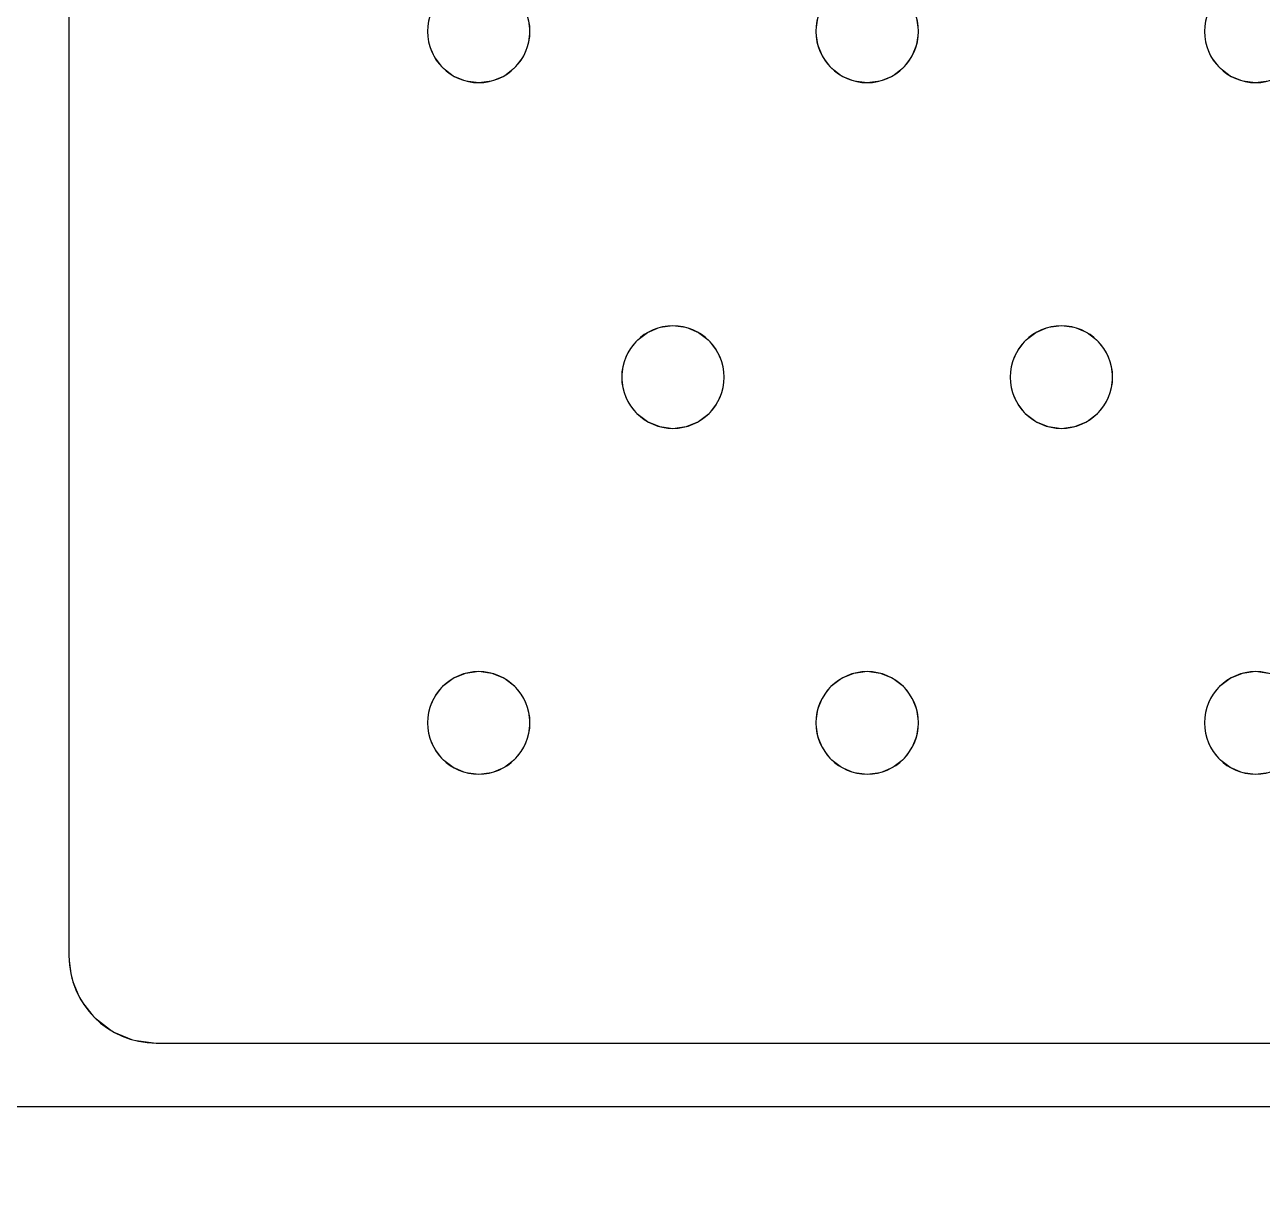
# Model space of a CAD drawing. Header units: millimetres. Extents: x -1 to 1601, y -701 to 1.
# Drawn here: x 800 to 896.6, y -405 to -313.5 of the extents above; entities that cross this region are included whole.
import ezdxf

# ---------------------------------------------------------------- set-up
doc = ezdxf.new("R2010")
doc.units = ezdxf.units.MM
doc.layers.add('IQ_200_3D', color=1, linetype='Continuous')
doc.layers.add('IQ_204_2D', color=7, linetype='Continuous')

msp = doc.modelspace()

# ---------------------------------------------------------------- linework, layer by layer
at = {"layer": 'IQ_200_3D', "lineweight": 18}
for points, invisible_edges in [([(122.762, -68.034, 850), (1477.238, -68.034, 850), (1477.238, -397.966, 850), (122.762, -397.966, 850)], 10), ([(122.762, -68.034, 860), (122.762, -397.966, 860), (1477.238, -397.966, 860), (1477.238, -68.034, 860)], 5), ([(803.451, -386.2, 888), (803.451, -145, 888), (831.451, -260, 888), (831.587, -261.035, 888)], 10), ([(831.451, -260, 890), (831.587, -258.965, 890), (803.451, -145, 890), (803.451, -386.2, 890)], 10), ([(803.451, -386.2, 890), (831.587, -312.965, 890), (831.587, -261.035, 890), (831.451, -260, 890)], 11), ([(803.451, -386.2, 888), (831.587, -261.035, 888), (831.587, -312.965, 888), (831.451, -314, 888)], 11), ([(869.648, -312.965, 890), (869.784, -314, 890), (892.254, -312.965, 890), (892.654, -312, 890)], 10), ([(831.451, -314, 890), (831.587, -312.965, 890), (803.451, -386.2, 890)], 14), ([(831.587, -312.965, 890), (831.451, -314, 890), (831.451, -314, 888), (831.587, -312.965, 888)], 8), ([(839.451, -314, 890), (839.315, -312.965, 890), (839.315, -312.965, 888), (839.451, -314, 888)], 2), ([(839.451, -314, 888), (839.315, -312.965, 888), (861.921, -312.965, 888), (861.784, -314, 888)], 10), ([(861.921, -312.965, 890), (839.315, -312.965, 890), (839.451, -314, 890), (861.784, -314, 890)], 5), ([(861.921, -312.965, 890), (861.784, -314, 890), (861.784, -314, 888), (861.921, -312.965, 888)], 8), ([(869.784, -314, 890), (869.648, -312.965, 890), (869.648, -312.965, 888), (869.784, -314, 888)], 2), ([(892.118, -314, 888), (869.648, -315.035, 888), (869.784, -314, 888), (892.254, -312.965, 888)], 5), ([(869.784, -314, 888), (869.648, -312.965, 888), (892.254, -312.965, 888)], 14), ([(892.118, -314, 890), (892.254, -312.965, 890), (869.784, -314, 890), (869.648, -315.035, 890)], 10), ([(892.254, -312.965, 890), (892.118, -314, 890), (892.118, -314, 888), (892.254, -312.965, 888)], 8), ([(831.451, -314, 888), (831.587, -315.035, 888), (803.451, -386.2, 888)], 14), ([(831.587, -315.035, 890), (831.451, -314, 890), (803.451, -386.2, 890)], 14), ([(831.451, -314, 890), (831.587, -315.035, 890), (831.587, -315.035, 888), (831.451, -314, 888)], 2), ([(861.921, -315.035, 888), (838.915, -316, 888), (839.315, -315.035, 888), (861.784, -314, 888)], 5), ([(861.921, -315.035, 890), (861.784, -314, 890), (839.315, -315.035, 890), (838.915, -316, 890)], 10), ([(839.315, -315.035, 890), (839.451, -314, 890), (839.451, -314, 888), (839.315, -315.035, 888)], 8), ([(839.315, -315.035, 888), (839.451, -314, 888), (861.784, -314, 888)], 14), ([(839.451, -314, 890), (839.315, -315.035, 890), (861.784, -314, 890)], 14), ([(861.784, -314, 890), (861.921, -315.035, 890), (861.921, -315.035, 888), (861.784, -314, 888)], 2), ([(869.648, -315.035, 888), (892.118, -314, 888), (892.254, -315.035, 888), (869.248, -316, 888)], 5), ([(892.254, -315.035, 890), (892.118, -314, 890), (869.648, -315.035, 890), (869.248, -316, 890)], 10), ([(869.648, -315.035, 890), (869.784, -314, 890), (869.784, -314, 888), (869.648, -315.035, 888)], 8), ([(892.118, -314, 890), (892.254, -315.035, 890), (892.254, -315.035, 888), (892.118, -314, 888)], 2), ([(803.451, -386.2, 888), (831.587, -315.035, 888), (831.987, -316, 888), (831.987, -366, 888)], 13), ([(831.987, -316, 890), (831.587, -315.035, 890), (803.451, -386.2, 890)], 14), ([(831.587, -315.035, 890), (831.987, -316, 890), (831.987, -316, 888), (831.587, -315.035, 888)], 10), ([(838.915, -316, 890), (839.315, -315.035, 890), (839.315, -315.035, 888), (838.915, -316, 888)], 10), ([(862.32, -316, 888), (838.915, -316, 888), (861.921, -315.035, 888)], 3), ([(862.32, -316, 890), (861.921, -315.035, 890), (838.915, -316, 890), (850.618, -337, 890)], 14), ([(861.921, -315.035, 890), (862.32, -316, 890), (862.32, -316, 888), (861.921, -315.035, 888)], 10), ([(869.248, -316, 890), (869.648, -315.035, 890), (869.648, -315.035, 888), (869.248, -316, 888)], 10), ([(869.248, -316, 888), (892.254, -315.035, 888), (892.654, -316, 888), (880.951, -337, 888)], 13), ([(892.654, -316, 890), (892.254, -315.035, 890), (869.248, -316, 890), (880.951, -337, 890)], 14), ([(892.254, -315.035, 890), (892.654, -316, 890), (892.654, -316, 888), (892.254, -315.035, 888)], 10), ([(803.451, -386.2, 890), (831.587, -366.965, 890), (831.987, -366, 890), (831.987, -316, 890)], 13), ([(831.987, -316, 890), (832.623, -316.828, 890), (832.623, -316.828, 888), (831.987, -316, 888)], 10), ([(831.987, -366, 888), (831.987, -316, 888), (832.623, -316.828, 888), (832.623, -365.172, 888)], 5), ([(832.623, -316.828, 890), (831.987, -316, 890), (831.987, -366, 890), (832.623, -365.172, 890)], 10), ([(832.623, -316.828, 890), (833.451, -317.464, 890), (833.451, -317.464, 888), (832.623, -316.828, 888)], 10), ([(832.623, -365.172, 888), (832.623, -316.828, 888), (833.451, -317.464, 888), (833.451, -364.536, 888)], 5), ([(833.451, -317.464, 890), (832.623, -316.828, 890), (832.623, -365.172, 890), (833.451, -364.536, 890)], 10), ([(837.451, -317.464, 890), (838.279, -316.828, 890), (838.279, -316.828, 888), (837.451, -317.464, 888)], 10), ([(837.451, -317.464, 888), (838.279, -316.828, 888), (849.582, -337.136, 888), (848.618, -337.536, 888)], 10), ([(849.582, -337.136, 890), (838.279, -316.828, 890), (837.451, -317.464, 890), (848.618, -337.536, 890)], 5), ([(838.279, -316.828, 890), (838.915, -316, 890), (838.915, -316, 888), (838.279, -316.828, 888)], 10), ([(850.618, -337, 888), (838.279, -316.828, 888), (838.915, -316, 888), (862.32, -316, 888)], 13), ([(850.618, -337, 890), (838.915, -316, 890), (838.279, -316.828, 890), (849.582, -337.136, 890)], 5), ([(838.279, -316.828, 888), (850.618, -337, 888), (849.582, -337.136, 888)], 13), ([(850.618, -337, 888), (862.32, -316, 888), (862.956, -316.828, 888), (851.653, -337.136, 888)], 5), ([(862.956, -316.828, 890), (862.32, -316, 890), (850.618, -337, 890), (851.653, -337.136, 890)], 10), ([(851.653, -337.136, 888), (862.956, -316.828, 888), (863.784, -317.464, 888), (852.618, -337.536, 888)], 5), ([(863.784, -317.464, 890), (862.956, -316.828, 890), (851.653, -337.136, 890), (852.618, -337.536, 890)], 10), ([(862.32, -316, 890), (862.956, -316.828, 890), (862.956, -316.828, 888), (862.32, -316, 888)], 10), ([(862.956, -316.828, 890), (863.784, -317.464, 890), (863.784, -317.464, 888), (862.956, -316.828, 888)], 10), ([(867.784, -317.464, 890), (868.613, -316.828, 890), (868.613, -316.828, 888), (867.784, -317.464, 888)], 10), ([(867.784, -317.464, 888), (868.613, -316.828, 888), (879.916, -337.136, 888), (878.951, -337.536, 888)], 10), ([(879.916, -337.136, 890), (880.951, -337, 890), (868.613, -316.828, 890), (867.784, -317.464, 890)], 10), ([(868.613, -316.828, 890), (869.248, -316, 890), (869.248, -316, 888), (868.613, -316.828, 888)], 10), ([(868.613, -316.828, 888), (869.248, -316, 888), (880.951, -337, 888), (879.916, -337.136, 888)], 10), ([(880.951, -337, 890), (869.248, -316, 890), (868.613, -316.828, 890)], 13), ([(893.289, -316.828, 888), (881.986, -337.136, 888), (880.951, -337, 888), (892.654, -316, 888)], 5), ([(893.289, -316.828, 890), (892.654, -316, 890), (880.951, -337, 890)], 14), ([(881.986, -337.136, 890), (894.118, -317.464, 890), (893.289, -316.828, 890), (880.951, -337, 890)], 5), ([(881.986, -337.136, 888), (893.289, -316.828, 888), (894.118, -317.464, 888)], 13), ([(892.654, -316, 890), (893.289, -316.828, 890), (893.289, -316.828, 888), (892.654, -316, 888)], 10), ([(893.289, -316.828, 890), (894.118, -317.464, 890), (894.118, -317.464, 888), (893.289, -316.828, 888)], 10), ([(833.451, -317.464, 890), (834.416, -317.864, 890), (834.416, -317.864, 888), (833.451, -317.464, 888)], 10), ([(846.754, -339.965, 888), (833.451, -317.464, 888), (834.416, -317.864, 888), (847.153, -339, 888)], 5), ([(833.451, -317.464, 888), (846.754, -339.965, 888), (846.618, -341, 888), (833.451, -364.536, 888)], 13), ([(833.451, -317.464, 890), (833.451, -364.536, 890), (846.618, -341, 890), (846.754, -339.965, 890)], 11), ([(834.416, -317.864, 890), (833.451, -317.464, 890), (846.754, -339.965, 890), (847.153, -339, 890)], 10), ([(835.451, -318, 888), (834.416, -317.864, 888), (834.416, -317.864, 890), (835.451, -318, 890)], 10), ([(847.153, -339, 888), (834.416, -317.864, 888), (835.451, -318, 888)], 13), ([(847.153, -339, 890), (847.789, -338.172, 890), (835.451, -318, 890), (834.416, -317.864, 890)], 10), ([(836.486, -317.864, 888), (835.451, -318, 888), (835.451, -318, 890), (836.486, -317.864, 890)], 10), ([(847.789, -338.172, 888), (847.153, -339, 888), (835.451, -318, 888), (836.486, -317.864, 888)], 10), ([(836.486, -317.864, 890), (835.451, -318, 890), (847.789, -338.172, 890)], 14), ([(836.486, -317.864, 890), (837.451, -317.464, 890), (837.451, -317.464, 888), (836.486, -317.864, 888)], 10), ([(836.486, -317.864, 888), (837.451, -317.464, 888), (848.618, -337.536, 888), (847.789, -338.172, 888)], 10), ([(848.618, -337.536, 890), (837.451, -317.464, 890), (836.486, -317.864, 890), (847.789, -338.172, 890)], 5), ([(852.618, -337.536, 888), (863.784, -317.464, 888), (864.749, -317.864, 888), (853.446, -338.172, 888)], 5), ([(852.618, -337.536, 890), (853.446, -338.172, 890), (864.749, -317.864, 890), (863.784, -317.464, 890)], 10), ([(865.784, -318, 888), (854.082, -339, 888), (853.446, -338.172, 888), (864.749, -317.864, 888)], 5), ([(865.784, -318, 890), (864.749, -317.864, 890), (853.446, -338.172, 890), (854.082, -339, 890)], 10), ([(863.784, -317.464, 890), (864.749, -317.864, 890), (864.749, -317.864, 888), (863.784, -317.464, 888)], 10), ([(865.784, -318, 888), (864.749, -317.864, 888), (864.749, -317.864, 890), (865.784, -318, 890)], 10), ([(866.82, -317.864, 888), (865.784, -318, 888), (865.784, -318, 890), (866.82, -317.864, 890)], 10), ([(865.784, -318, 888), (866.82, -317.864, 888), (878.122, -338.172, 888), (877.487, -339, 888)], 10), ([(878.122, -338.172, 890), (878.951, -337.536, 890), (866.82, -317.864, 890), (865.784, -318, 890)], 10), ([(866.82, -317.864, 890), (867.784, -317.464, 890), (867.784, -317.464, 888), (866.82, -317.864, 888)], 10), ([(866.82, -317.864, 888), (867.784, -317.464, 888), (878.951, -337.536, 888), (878.122, -338.172, 888)], 10), ([(878.951, -337.536, 890), (879.916, -337.136, 890), (867.784, -317.464, 890), (866.82, -317.864, 890)], 10), ([(894.118, -317.464, 888), (895.082, -317.864, 888), (882.951, -337.536, 888), (881.986, -337.136, 888)], 10), ([(882.951, -337.536, 890), (895.082, -317.864, 890), (894.118, -317.464, 890), (881.986, -337.136, 890)], 5), ([(895.082, -317.864, 888), (896.118, -318, 888), (883.779, -338.172, 888), (882.951, -337.536, 888)], 10), ([(895.082, -317.864, 890), (882.951, -337.536, 890), (883.779, -338.172, 890)], 13), ([(896.118, -318, 890), (895.082, -317.864, 890), (883.779, -338.172, 890), (884.415, -339, 890)], 10), ([(894.118, -317.464, 890), (895.082, -317.864, 890), (895.082, -317.864, 888), (894.118, -317.464, 888)], 10), ([(896.118, -318, 888), (895.082, -317.864, 888), (895.082, -317.864, 890), (896.118, -318, 890)], 10), ([(897.153, -317.864, 888), (896.118, -318, 888), (896.118, -318, 890), (897.153, -317.864, 890)], 10), ([(896.118, -318, 888), (897.153, -317.864, 888), (908.456, -338.172, 888), (907.82, -339, 888)], 10), ([(908.456, -338.172, 890), (897.153, -317.864, 890), (896.118, -318, 890), (907.82, -339, 890)], 5), ([(854.082, -339, 888), (865.784, -318, 888), (877.487, -339, 888), (854.481, -339.965, 888)], 7), ([(877.487, -339, 890), (878.122, -338.172, 890), (865.784, -318, 890), (854.082, -339, 890)], 14), ([(884.415, -339, 888), (883.779, -338.172, 888), (896.118, -318, 888), (907.82, -339, 888)], 14), ([(907.82, -339, 890), (896.118, -318, 890), (884.415, -339, 890)], 15), ([(849.582, -337.136, 890), (848.618, -337.536, 890), (848.618, -337.536, 888), (849.582, -337.136, 888)], 10), ([(849.582, -337.136, 888), (850.618, -337, 888), (850.618, -337, 890), (849.582, -337.136, 890)], 10), ([(850.618, -337, 888), (851.653, -337.136, 888), (851.653, -337.136, 890), (850.618, -337, 890)], 10), ([(852.618, -337.536, 890), (851.653, -337.136, 890), (851.653, -337.136, 888), (852.618, -337.536, 888)], 10), ([(879.916, -337.136, 890), (878.951, -337.536, 890), (878.951, -337.536, 888), (879.916, -337.136, 888)], 10), ([(879.916, -337.136, 888), (880.951, -337, 888), (880.951, -337, 890), (879.916, -337.136, 890)], 10), ([(880.951, -337, 888), (881.986, -337.136, 888), (881.986, -337.136, 890), (880.951, -337, 890)], 10), ([(882.951, -337.536, 890), (881.986, -337.136, 890), (881.986, -337.136, 888), (882.951, -337.536, 888)], 10), ([(847.789, -338.172, 890), (847.153, -339, 890), (847.153, -339, 888), (847.789, -338.172, 888)], 10), ([(848.618, -337.536, 890), (847.789, -338.172, 890), (847.789, -338.172, 888), (848.618, -337.536, 888)], 10), ([(853.446, -338.172, 890), (852.618, -337.536, 890), (852.618, -337.536, 888), (853.446, -338.172, 888)], 10), ([(854.082, -339, 890), (853.446, -338.172, 890), (853.446, -338.172, 888), (854.082, -339, 888)], 10), ([(878.122, -338.172, 890), (877.487, -339, 890), (877.487, -339, 888), (878.122, -338.172, 888)], 10), ([(878.951, -337.536, 890), (878.122, -338.172, 890), (878.122, -338.172, 888), (878.951, -337.536, 888)], 10), ([(883.779, -338.172, 890), (882.951, -337.536, 890), (882.951, -337.536, 888), (883.779, -338.172, 888)], 10), ([(884.415, -339, 890), (883.779, -338.172, 890), (883.779, -338.172, 888), (884.415, -339, 888)], 10), ([(847.153, -339, 890), (846.754, -339.965, 890), (846.754, -339.965, 888), (847.153, -339, 888)], 10), ([(854.481, -339.965, 890), (854.082, -339, 890), (854.082, -339, 888), (854.481, -339.965, 888)], 10), ([(877.487, -339, 890), (854.082, -339, 890), (854.481, -339.965, 890)], 13), ([(877.087, -339.965, 888), (854.618, -341, 888), (854.481, -339.965, 888), (877.487, -339, 888)], 5), ([(877.087, -339.965, 890), (877.487, -339, 890), (854.481, -339.965, 890), (854.618, -341, 890)], 10), ([(877.487, -339, 890), (877.087, -339.965, 890), (877.087, -339.965, 888), (877.487, -339, 888)], 10), ([(884.815, -339.965, 890), (884.415, -339, 890), (884.415, -339, 888), (884.815, -339.965, 888)], 10), ([(907.82, -339, 888), (884.815, -339.965, 888), (884.415, -339, 888)], 13), ([(884.815, -339.965, 890), (907.421, -339.965, 890), (907.82, -339, 890), (884.415, -339, 890)], 5), ([(907.421, -339.965, 888), (884.951, -341, 888), (884.815, -339.965, 888), (907.82, -339, 888)], 5), ([(846.754, -339.965, 890), (846.618, -341, 890), (846.618, -341, 888), (846.754, -339.965, 888)], 8), ([(854.618, -341, 890), (854.481, -339.965, 890), (854.481, -339.965, 888), (854.618, -341, 888)], 2), ([(876.951, -341, 888), (854.481, -342.035, 888), (854.618, -341, 888), (877.087, -339.965, 888)], 5), ([(876.951, -341, 890), (877.087, -339.965, 890), (854.618, -341, 890), (854.481, -342.035, 890)], 10), ([(877.087, -339.965, 890), (876.951, -341, 890), (876.951, -341, 888), (877.087, -339.965, 888)], 8), ([(884.951, -341, 890), (884.815, -339.965, 890), (884.815, -339.965, 888), (884.951, -341, 888)], 2), ([(884.951, -341, 888), (907.421, -339.965, 888), (907.284, -341, 888), (884.815, -342.035, 888)], 5), ([(907.421, -339.965, 890), (884.815, -339.965, 890), (884.951, -341, 890)], 13), ([(884.951, -341, 890), (884.815, -342.035, 890), (907.284, -341, 890), (907.421, -339.965, 890)], 10), ([(833.451, -364.536, 888), (846.618, -341, 888), (846.754, -342.035, 888), (834.416, -364.136, 888)], 5), ([(846.754, -342.035, 890), (846.618, -341, 890), (833.451, -364.536, 890)], 14), ([(846.618, -341, 890), (846.754, -342.035, 890), (846.754, -342.035, 888), (846.618, -341, 888)], 2), ([(877.087, -342.035, 888), (854.082, -343, 888), (854.481, -342.035, 888), (876.951, -341, 888)], 5), ([(877.087, -342.035, 890), (876.951, -341, 890), (854.481, -342.035, 890), (854.082, -343, 890)], 10), ([(854.481, -342.035, 890), (854.618, -341, 890), (854.618, -341, 888), (854.481, -342.035, 888)], 8), ([(876.951, -341, 890), (877.087, -342.035, 890), (877.087, -342.035, 888), (876.951, -341, 888)], 2), ([(907.421, -342.035, 888), (884.415, -343, 888), (884.815, -342.035, 888), (907.284, -341, 888)], 5), ([(907.421, -342.035, 890), (907.284, -341, 890), (884.815, -342.035, 890), (884.415, -343, 890)], 10), ([(884.815, -342.035, 890), (884.951, -341, 890), (884.951, -341, 888), (884.815, -342.035, 888)], 8), ([(834.416, -364.136, 890), (847.153, -343, 890), (846.754, -342.035, 890), (833.451, -364.536, 890)], 5), ([(834.416, -364.136, 888), (846.754, -342.035, 888), (847.153, -343, 888), (835.451, -364, 888)], 5), ([(846.754, -342.035, 890), (847.153, -343, 890), (847.153, -343, 888), (846.754, -342.035, 888)], 10), ([(854.082, -343, 890), (854.481, -342.035, 890), (854.481, -342.035, 888), (854.082, -343, 888)], 10), ([(877.087, -342.035, 888), (877.487, -343, 888), (854.082, -343, 888)], 14), ([(877.487, -343, 890), (877.087, -342.035, 890), (854.082, -343, 890), (865.784, -364, 890)], 14), ([(877.087, -342.035, 890), (877.487, -343, 890), (877.487, -343, 888), (877.087, -342.035, 888)], 10), ([(884.415, -343, 890), (884.815, -342.035, 890), (884.815, -342.035, 888), (884.415, -343, 888)], 10), ([(907.82, -343, 888), (896.118, -364, 888), (884.415, -343, 888), (907.421, -342.035, 888)], 7), ([(907.82, -343, 890), (907.421, -342.035, 890), (884.415, -343, 890), (896.118, -364, 890)], 14), ([(835.451, -364, 890), (847.789, -343.828, 890), (847.153, -343, 890), (834.416, -364.136, 890)], 5), ([(835.451, -364, 888), (847.153, -343, 888), (847.789, -343.828, 888), (836.486, -364.136, 888)], 5), ([(847.153, -343, 890), (847.789, -343.828, 890), (847.789, -343.828, 888), (847.153, -343, 888)], 10), ([(853.446, -343.828, 890), (854.082, -343, 890), (854.082, -343, 888), (853.446, -343.828, 888)], 10), ([(865.784, -364, 888), (853.446, -343.828, 888), (854.082, -343, 888), (877.487, -343, 888)], 13), ([(865.784, -364, 890), (854.082, -343, 890), (853.446, -343.828, 890), (864.749, -364.136, 890)], 5), ([(865.784, -364, 888), (877.487, -343, 888), (878.122, -343.828, 888), (866.82, -364.136, 888)], 5), ([(878.122, -343.828, 890), (877.487, -343, 890), (865.784, -364, 890), (866.82, -364.136, 890)], 10), ([(877.487, -343, 890), (878.122, -343.828, 890), (878.122, -343.828, 888), (877.487, -343, 888)], 10), ([(883.779, -343.828, 890), (884.415, -343, 890), (884.415, -343, 888), (883.779, -343.828, 888)], 10), ([(884.415, -343, 888), (896.118, -364, 888), (883.779, -343.828, 888)], 3), ([(896.118, -364, 890), (884.415, -343, 890), (883.779, -343.828, 890), (895.082, -364.136, 890)], 5), ([(896.118, -364, 888), (907.82, -343, 888), (908.456, -343.828, 888), (897.153, -364.136, 888)], 5), ([(908.456, -343.828, 890), (907.82, -343, 890), (896.118, -364, 890), (897.153, -364.136, 890)], 10), ([(836.486, -364.136, 890), (848.618, -344.464, 890), (847.789, -343.828, 890), (835.451, -364, 890)], 5), ([(836.486, -364.136, 888), (847.789, -343.828, 888), (848.618, -344.464, 888), (837.451, -364.536, 888)], 5), ([(847.789, -343.828, 890), (848.618, -344.464, 890), (848.618, -344.464, 888), (847.789, -343.828, 888)], 10), ([(852.618, -344.464, 890), (853.446, -343.828, 890), (853.446, -343.828, 888), (852.618, -344.464, 888)], 10), ([(852.618, -344.464, 888), (853.446, -343.828, 888), (864.749, -364.136, 888), (863.784, -364.536, 888)], 10), ([(852.618, -344.464, 890), (864.749, -364.136, 890), (853.446, -343.828, 890)], 3), ([(864.749, -364.136, 888), (853.446, -343.828, 888), (865.784, -364, 888)], 3), ([(878.951, -344.464, 888), (866.82, -364.136, 888), (878.122, -343.828, 888)], 3), ([(878.951, -344.464, 890), (878.122, -343.828, 890), (866.82, -364.136, 890), (867.784, -364.536, 890)], 10), ([(878.122, -343.828, 890), (878.951, -344.464, 890), (878.951, -344.464, 888), (878.122, -343.828, 888)], 10), ([(882.951, -344.464, 890), (883.779, -343.828, 890), (883.779, -343.828, 888), (882.951, -344.464, 888)], 10), ([(895.082, -364.136, 888), (882.951, -344.464, 888), (883.779, -343.828, 888), (896.118, -364, 888)], 5), ([(882.951, -344.464, 890), (894.118, -364.536, 890), (895.082, -364.136, 890), (883.779, -343.828, 890)], 5), ([(837.451, -364.536, 890), (849.582, -344.864, 890), (848.618, -344.464, 890), (836.486, -364.136, 890)], 5), ([(849.582, -344.864, 888), (837.451, -364.536, 888), (848.618, -344.464, 888)], 3), ([(838.279, -365.172, 888), (837.451, -364.536, 888), (849.582, -344.864, 888), (850.618, -345, 888)], 10), ([(837.451, -364.536, 890), (838.279, -365.172, 890), (849.582, -344.864, 890)], 14), ([(850.618, -345, 890), (849.582, -344.864, 890), (838.279, -365.172, 890), (838.915, -366, 890)], 10), ([(848.618, -344.464, 890), (849.582, -344.864, 890), (849.582, -344.864, 888), (848.618, -344.464, 888)], 10), ([(850.618, -345, 888), (849.582, -344.864, 888), (849.582, -344.864, 890), (850.618, -345, 890)], 10), ([(851.653, -344.864, 888), (850.618, -345, 888), (850.618, -345, 890), (851.653, -344.864, 890)], 10), ([(850.618, -345, 888), (851.653, -344.864, 888), (862.956, -365.172, 888), (862.32, -366, 888)], 10), ([(851.653, -344.864, 890), (850.618, -345, 890), (862.956, -365.172, 890), (863.784, -364.536, 890)], 10), ([(851.653, -344.864, 890), (852.618, -344.464, 890), (852.618, -344.464, 888), (851.653, -344.864, 888)], 10), ([(851.653, -344.864, 888), (852.618, -344.464, 888), (863.784, -364.536, 888), (862.956, -365.172, 888)], 10), ([(852.618, -344.464, 890), (851.653, -344.864, 890), (863.784, -364.536, 890), (864.749, -364.136, 890)], 10), ([(878.951, -344.464, 888), (879.916, -344.864, 888), (867.784, -364.536, 888), (866.82, -364.136, 888)], 10), ([(879.916, -344.864, 890), (878.951, -344.464, 890), (867.784, -364.536, 890), (868.613, -365.172, 890)], 10), ([(879.916, -344.864, 888), (880.951, -345, 888), (868.613, -365.172, 888), (867.784, -364.536, 888)], 10), ([(880.951, -345, 890), (879.916, -344.864, 890), (868.613, -365.172, 890), (869.248, -366, 890)], 10), ([(878.951, -344.464, 890), (879.916, -344.864, 890), (879.916, -344.864, 888), (878.951, -344.464, 888)], 10), ([(880.951, -345, 888), (879.916, -344.864, 888), (879.916, -344.864, 890), (880.951, -345, 890)], 10), ([(881.986, -344.864, 888), (880.951, -345, 888), (880.951, -345, 890), (881.986, -344.864, 890)], 10), ([(880.951, -345, 888), (881.986, -344.864, 888), (893.289, -365.172, 888), (892.654, -366, 888)], 10), ([(893.289, -365.172, 890), (894.118, -364.536, 890), (881.986, -344.864, 890), (880.951, -345, 890)], 10), ([(881.986, -344.864, 890), (882.951, -344.464, 890), (882.951, -344.464, 888), (881.986, -344.864, 888)], 10), ([(894.118, -364.536, 888), (881.986, -344.864, 888), (882.951, -344.464, 888), (895.082, -364.136, 888)], 5), ([(881.986, -344.864, 890), (894.118, -364.536, 890), (882.951, -344.464, 890)], 3), ([(893.289, -365.172, 888), (881.986, -344.864, 888), (894.118, -364.536, 888)], 3), ([(838.915, -366, 888), (838.279, -365.172, 888), (850.618, -345, 888), (862.32, -366, 888)], 14), ([(850.618, -345, 890), (838.915, -366, 890), (862.32, -366, 890), (862.956, -365.172, 890)], 11), ([(880.951, -345, 888), (892.654, -366, 888), (869.248, -366, 888), (868.613, -365.172, 888)], 11), ([(892.654, -366, 890), (893.289, -365.172, 890), (880.951, -345, 890), (869.248, -366, 890)], 14), ([(834.416, -364.136, 890), (833.451, -364.536, 890), (833.451, -364.536, 888), (834.416, -364.136, 888)], 10), ([(834.416, -364.136, 888), (835.451, -364, 888), (835.451, -364, 890), (834.416, -364.136, 890)], 10), ([(835.451, -364, 888), (836.486, -364.136, 888), (836.486, -364.136, 890), (835.451, -364, 890)], 10), ([(837.451, -364.536, 890), (836.486, -364.136, 890), (836.486, -364.136, 888), (837.451, -364.536, 888)], 10), ([(864.749, -364.136, 890), (863.784, -364.536, 890), (863.784, -364.536, 888), (864.749, -364.136, 888)], 10), ([(864.749, -364.136, 888), (865.784, -364, 888), (865.784, -364, 890), (864.749, -364.136, 890)], 10), ([(865.784, -364, 888), (866.82, -364.136, 888), (866.82, -364.136, 890), (865.784, -364, 890)], 10), ([(867.784, -364.536, 890), (866.82, -364.136, 890), (866.82, -364.136, 888), (867.784, -364.536, 888)], 10), ([(895.082, -364.136, 890), (894.118, -364.536, 890), (894.118, -364.536, 888), (895.082, -364.136, 888)], 10), ([(895.082, -364.136, 888), (896.118, -364, 888), (896.118, -364, 890), (895.082, -364.136, 890)], 10), ([(896.118, -364, 888), (897.153, -364.136, 888), (897.153, -364.136, 890), (896.118, -364, 890)], 10), ([(832.623, -365.172, 890), (831.987, -366, 890), (831.987, -366, 888), (832.623, -365.172, 888)], 10), ([(833.451, -364.536, 890), (832.623, -365.172, 890), (832.623, -365.172, 888), (833.451, -364.536, 888)], 10), ([(838.279, -365.172, 890), (837.451, -364.536, 890), (837.451, -364.536, 888), (838.279, -365.172, 888)], 10), ([(838.915, -366, 890), (838.279, -365.172, 890), (838.279, -365.172, 888), (838.915, -366, 888)], 10), ([(862.956, -365.172, 890), (862.32, -366, 890), (862.32, -366, 888), (862.956, -365.172, 888)], 10), ([(863.784, -364.536, 890), (862.956, -365.172, 890), (862.956, -365.172, 888), (863.784, -364.536, 888)], 10), ([(868.613, -365.172, 890), (867.784, -364.536, 890), (867.784, -364.536, 888), (868.613, -365.172, 888)], 10), ([(869.248, -366, 890), (868.613, -365.172, 890), (868.613, -365.172, 888), (869.248, -366, 888)], 10), ([(893.289, -365.172, 890), (892.654, -366, 890), (892.654, -366, 888), (893.289, -365.172, 888)], 10), ([(894.118, -364.536, 890), (893.289, -365.172, 890), (893.289, -365.172, 888), (894.118, -364.536, 888)], 10), ([(831.987, -366, 888), (831.587, -366.965, 888), (803.451, -386.2, 888)], 14), ([(831.987, -366, 890), (831.587, -366.965, 890), (831.587, -366.965, 888), (831.987, -366, 888)], 10), ([(839.315, -366.965, 890), (838.915, -366, 890), (838.915, -366, 888), (839.315, -366.965, 888)], 10), ([(839.315, -366.965, 888), (838.915, -366, 888), (862.32, -366, 888)], 14), ([(839.315, -366.965, 890), (861.921, -366.965, 890), (862.32, -366, 890), (838.915, -366, 890)], 5), ([(861.921, -366.965, 888), (839.451, -368, 888), (839.315, -366.965, 888), (862.32, -366, 888)], 5), ([(862.32, -366, 890), (861.921, -366.965, 890), (861.921, -366.965, 888), (862.32, -366, 888)], 10), ([(869.648, -366.965, 890), (869.248, -366, 890), (869.248, -366, 888), (869.648, -366.965, 888)], 10), ([(869.648, -366.965, 888), (869.248, -366, 888), (892.654, -366, 888), (892.254, -366.965, 888)], 10), ([(892.654, -366, 890), (869.248, -366, 890), (869.648, -366.965, 890), (892.254, -366.965, 890)], 5), ([(892.654, -366, 890), (892.254, -366.965, 890), (892.254, -366.965, 888), (892.654, -366, 888)], 10), ([(831.587, -366.965, 888), (831.451, -368, 888), (803.451, -386.2, 888)], 14), ([(831.451, -368, 890), (831.587, -366.965, 890), (803.451, -386.2, 890)], 14), ([(831.587, -366.965, 890), (831.451, -368, 890), (831.451, -368, 888), (831.587, -366.965, 888)], 8), ([(839.451, -368, 890), (839.315, -366.965, 890), (839.315, -366.965, 888), (839.451, -368, 888)], 2), ([(839.451, -368, 888), (861.921, -366.965, 888), (861.784, -368, 888), (839.315, -369.035, 888)], 5), ([(861.921, -366.965, 890), (839.315, -366.965, 890), (839.451, -368, 890), (861.784, -368, 890)], 5), ([(861.921, -366.965, 890), (861.784, -368, 890), (861.784, -368, 888), (861.921, -366.965, 888)], 8), ([(869.784, -368, 890), (869.648, -366.965, 890), (869.648, -366.965, 888), (869.784, -368, 888)], 2), ([(892.118, -368, 888), (869.648, -369.035, 888), (869.784, -368, 888), (892.254, -366.965, 888)], 5), ([(869.784, -368, 888), (869.648, -366.965, 888), (892.254, -366.965, 888)], 14), ([(892.118, -368, 890), (892.254, -366.965, 890), (869.784, -368, 890), (869.648, -369.035, 890)], 10), ([(892.254, -366.965, 890), (869.648, -366.965, 890), (869.784, -368, 890)], 13), ([(892.254, -366.965, 890), (892.118, -368, 890), (892.118, -368, 888), (892.254, -366.965, 888)], 8), ([(831.587, -369.035, 888), (803.451, -386.2, 888), (831.451, -368, 888)], 3), ([(803.451, -386.2, 890), (831.587, -369.035, 890), (831.451, -368, 890)], 13), ([(831.451, -368, 890), (831.587, -369.035, 890), (831.587, -369.035, 888), (831.451, -368, 888)], 2), ([(839.315, -369.035, 890), (839.451, -368, 890), (839.451, -368, 888), (839.315, -369.035, 888)], 8), ([(861.784, -368, 888), (861.921, -369.035, 888), (839.315, -369.035, 888)], 14), ([(861.784, -368, 890), (839.451, -368, 890), (839.315, -369.035, 890), (861.921, -369.035, 890)], 5), ([(861.784, -368, 890), (861.921, -369.035, 890), (861.921, -369.035, 888), (861.784, -368, 888)], 2), ([(869.648, -369.035, 888), (892.118, -368, 888), (892.254, -369.035, 888), (869.248, -370, 888)], 5), ([(892.254, -369.035, 890), (892.118, -368, 890), (869.648, -369.035, 890), (869.248, -370, 890)], 10), ([(869.648, -369.035, 890), (869.784, -368, 890), (869.784, -368, 888), (869.648, -369.035, 888)], 8), ([(892.118, -368, 890), (892.254, -369.035, 890), (892.254, -369.035, 888), (892.118, -368, 888)], 2), ([(803.451, -386.2, 888), (831.587, -369.035, 888), (831.987, -370, 888), (810.251, -393, 888)], 13), ([(831.987, -370, 890), (831.587, -369.035, 890), (803.451, -386.2, 890), (810.251, -393, 890)], 14), ([(831.587, -369.035, 890), (831.987, -370, 890), (831.987, -370, 888), (831.587, -369.035, 888)], 10), ([(838.915, -370, 890), (839.315, -369.035, 890), (839.315, -369.035, 888), (838.915, -370, 888)], 10), ([(838.915, -370, 888), (839.315, -369.035, 888), (861.921, -369.035, 888), (862.32, -370, 888)], 10), ([(838.915, -370, 890), (862.32, -370, 890), (861.921, -369.035, 890), (839.315, -369.035, 890)], 5), ([(861.921, -369.035, 890), (862.32, -370, 890), (862.32, -370, 888), (861.921, -369.035, 888)], 10), ([(892.654, -370, 888), (868.613, -370.828, 888), (869.248, -370, 888), (892.254, -369.035, 888)], 5), ([(892.654, -370, 890), (892.254, -369.035, 890), (869.248, -370, 890), (868.613, -370.828, 890)], 10), ([(869.248, -370, 890), (869.648, -369.035, 890), (869.648, -369.035, 888), (869.248, -370, 888)], 10), ([(892.254, -369.035, 890), (892.654, -370, 890), (892.654, -370, 888), (892.254, -369.035, 888)], 10), ([(810.251, -393, 888), (831.987, -370, 888), (832.623, -370.828, 888)], 13), ([(832.623, -370.828, 890), (831.987, -370, 890), (810.251, -393, 890)], 14), ([(831.987, -370, 890), (832.623, -370.828, 890), (832.623, -370.828, 888), (831.987, -370, 888)], 10), ([(838.279, -370.828, 890), (838.915, -370, 890), (838.915, -370, 888), (838.279, -370.828, 888)], 10), ([(838.279, -370.828, 888), (838.915, -370, 888), (862.32, -370, 888), (862.956, -370.828, 888)], 10), ([(862.32, -370, 890), (838.915, -370, 890), (838.279, -370.828, 890), (862.956, -370.828, 890)], 5), ([(862.32, -370, 890), (862.956, -370.828, 890), (862.956, -370.828, 888), (862.32, -370, 888)], 10), ([(893.289, -370.828, 888), (867.784, -371.464, 888), (868.613, -370.828, 888), (892.654, -370, 888)], 5), ([(868.613, -370.828, 890), (869.248, -370, 890), (869.248, -370, 888), (868.613, -370.828, 888)], 10), ([(892.654, -370, 890), (868.613, -370.828, 890), (893.289, -370.828, 890)], 3), ([(892.654, -370, 890), (893.289, -370.828, 890), (893.289, -370.828, 888), (892.654, -370, 888)], 10), ([(810.251, -393, 888), (832.623, -370.828, 888), (833.451, -371.464, 888)], 13), ([(810.251, -393, 890), (833.451, -371.464, 890), (832.623, -370.828, 890)], 13), ([(832.623, -370.828, 890), (833.451, -371.464, 890), (833.451, -371.464, 888), (832.623, -370.828, 888)], 10), ([(837.451, -371.464, 890), (838.279, -370.828, 890), (838.279, -370.828, 888), (837.451, -371.464, 888)], 10), ([(862.956, -370.828, 888), (863.784, -371.464, 888), (837.451, -371.464, 888), (838.279, -370.828, 888)], 10), ([(837.451, -371.464, 890), (863.784, -371.464, 890), (862.956, -370.828, 890), (838.279, -370.828, 890)], 5), ([(862.956, -370.828, 890), (863.784, -371.464, 890), (863.784, -371.464, 888), (862.956, -370.828, 888)], 10), ([(867.784, -371.464, 890), (868.613, -370.828, 890), (868.613, -370.828, 888), (867.784, -371.464, 888)], 10), ([(893.289, -370.828, 888), (894.118, -371.464, 888), (867.784, -371.464, 888)], 14), ([(867.784, -371.464, 890), (894.118, -371.464, 890), (893.289, -370.828, 890), (868.613, -370.828, 890)], 5), ([(893.289, -370.828, 890), (894.118, -371.464, 890), (894.118, -371.464, 888), (893.289, -370.828, 888)], 10), ([(833.451, -371.464, 888), (834.416, -371.864, 888), (810.251, -393, 888)], 14), ([(810.251, -393, 890), (834.416, -371.864, 890), (833.451, -371.464, 890)], 13), ([(836.486, -371.864, 888), (864.749, -371.864, 888), (810.251, -393, 888), (835.451, -372, 888)], 7), ([(834.416, -371.864, 888), (835.451, -372, 888), (810.251, -393, 888)], 14), ([(864.749, -371.864, 888), (865.784, -372, 888), (810.251, -393, 888)], 14), ([(926.451, -372, 888), (955.749, -371.864, 888), (956.784, -372, 888), (810.251, -393, 888)], 13), ([(1078.118, -372, 888), (1107.416, -371.864, 888), (1108.451, -372, 888), (810.251, -393, 888)], 13), ([(1108.451, -372, 890), (1107.416, -371.864, 890), (1078.118, -372, 890), (810.251, -393, 890)], 14), ([(926.451, -372, 890), (925.416, -371.864, 890), (896.118, -372, 890), (810.251, -393, 890)], 14), ([(956.784, -372, 890), (955.749, -371.864, 890), (926.451, -372, 890), (810.251, -393, 890)], 14), ([(810.251, -393, 890), (865.784, -372, 890), (864.749, -371.864, 890), (836.486, -371.864, 890)], 13), ([(810.251, -393, 890), (836.486, -371.864, 890), (835.451, -372, 890)], 13), ([(834.416, -371.864, 890), (810.251, -393, 890), (835.451, -372, 890)], 3), ([(896.118, -372, 888), (926.451, -372, 888), (810.251, -393, 888), (865.784, -372, 888)], 15), ([(810.251, -393, 888), (956.784, -372, 888), (987.118, -372, 888), (1017.451, -372, 888)], 15), ([(1047.784, -372, 888), (1078.118, -372, 888), (810.251, -393, 888), (1017.451, -372, 888)], 15), ([(1138.784, -372, 888), (1475.251, -393, 888), (810.251, -393, 888), (1108.451, -372, 888)], 13), ([(810.251, -393, 890), (1475.251, -393, 890), (1138.784, -372, 890), (1108.451, -372, 890)], 14), ([(810.251, -393, 890), (1078.118, -372, 890), (1047.784, -372, 890), (1017.451, -372, 890)], 15), ([(987.118, -372, 890), (956.784, -372, 890), (810.251, -393, 890), (1017.451, -372, 890)], 15), ([(896.118, -372, 890), (865.784, -372, 890), (810.251, -393, 890)], 15), ([(833.451, -371.464, 890), (834.416, -371.864, 890), (834.416, -371.864, 888), (833.451, -371.464, 888)], 10), ([(835.451, -372, 888), (834.416, -371.864, 888), (834.416, -371.864, 890), (835.451, -372, 890)], 10), ([(836.486, -371.864, 888), (835.451, -372, 888), (835.451, -372, 890), (836.486, -371.864, 890)], 10), ([(836.486, -371.864, 890), (837.451, -371.464, 890), (837.451, -371.464, 888), (836.486, -371.864, 888)], 10), ([(836.486, -371.864, 888), (837.451, -371.464, 888), (863.784, -371.464, 888), (864.749, -371.864, 888)], 10), ([(863.784, -371.464, 890), (837.451, -371.464, 890), (836.486, -371.864, 890), (864.749, -371.864, 890)], 5), ([(863.784, -371.464, 890), (864.749, -371.864, 890), (864.749, -371.864, 888), (863.784, -371.464, 888)], 10), ([(865.784, -372, 888), (864.749, -371.864, 888), (864.749, -371.864, 890), (865.784, -372, 890)], 10), ([(866.82, -371.864, 888), (865.784, -372, 888), (865.784, -372, 890), (866.82, -371.864, 890)], 10), ([(865.784, -372, 888), (866.82, -371.864, 888), (895.082, -371.864, 888), (896.118, -372, 888)], 10), ([(865.784, -372, 890), (896.118, -372, 890), (895.082, -371.864, 890), (866.82, -371.864, 890)], 5), ([(866.82, -371.864, 890), (867.784, -371.464, 890), (867.784, -371.464, 888), (866.82, -371.864, 888)], 10), ([(866.82, -371.864, 888), (867.784, -371.464, 888), (894.118, -371.464, 888), (895.082, -371.864, 888)], 10), ([(866.82, -371.864, 890), (895.082, -371.864, 890), (894.118, -371.464, 890), (867.784, -371.464, 890)], 5), ([(894.118, -371.464, 890), (895.082, -371.864, 890), (895.082, -371.864, 888), (894.118, -371.464, 888)], 10), ([(896.118, -372, 888), (895.082, -371.864, 888), (895.082, -371.864, 890), (896.118, -372, 890)], 10), ([(925.416, -371.864, 890), (924.451, -371.464, 890), (897.153, -371.864, 890), (896.118, -372, 890)], 10), ([(897.153, -371.864, 888), (896.118, -372, 888), (896.118, -372, 890), (897.153, -371.864, 890)], 10), ([(896.118, -372, 888), (897.153, -371.864, 888), (925.416, -371.864, 888), (926.451, -372, 888)], 10), ([(803.451, -386.2, 888), (803.683, -387.96, 888), (803.683, -387.96, 890), (803.451, -386.2, 890)], 2), ([(803.683, -387.96, 888), (803.451, -386.2, 888), (810.251, -393, 888)], 14), ([(810.251, -393, 890), (803.451, -386.2, 890), (803.683, -387.96, 890)], 13), ([(803.683, -387.96, 888), (804.362, -389.6, 888), (804.362, -389.6, 890), (803.683, -387.96, 890)], 10), ([(810.251, -393, 888), (805.443, -391.008, 888), (804.362, -389.6, 888), (803.683, -387.96, 888)], 9), ([(804.362, -389.6, 890), (805.443, -391.008, 890), (810.251, -393, 890), (803.683, -387.96, 890)], 6), ([(805.443, -391.008, 890), (804.362, -389.6, 890), (804.362, -389.6, 888), (805.443, -391.008, 888)], 10), ([(806.851, -392.089, 890), (805.443, -391.008, 890), (805.443, -391.008, 888), (806.851, -392.089, 888)], 10), ([(810.251, -393, 888), (808.491, -392.768, 888), (806.851, -392.089, 888), (805.443, -391.008, 888)], 8), ([(806.851, -392.089, 890), (808.491, -392.768, 890), (810.251, -393, 890), (805.443, -391.008, 890)], 4), ([(806.851, -392.089, 888), (808.491, -392.768, 888), (808.491, -392.768, 890), (806.851, -392.089, 890)], 10), ([(808.491, -392.768, 888), (810.251, -393, 888), (810.251, -393, 890), (808.491, -392.768, 890)], 8)]:
    msp.add_3dface(points, dxfattribs=dict(at, invisible_edges=invisible_edges))
for points in [[(803.451, -145, 890), (803.451, -145, 888), (803.451, -386.2, 888), (803.451, -386.2, 890)], [(810.251, -393, 890), (810.251, -393, 888), (1475.251, -393, 888), (1475.251, -393, 890)], [(1477.238, -397.966, 850), (1477.238, -397.966, 860), (122.762, -397.966, 860), (122.762, -397.966, 850)]]:
    msp.add_3dface(points, dxfattribs=at)
at = {"layer": 'IQ_204_2D'}
for p, q in [((803.451, -145), (803.451, -386.2)), ((810.251, -393), (1475.251, -393)), ((122.762, -397.966), (1477.238, -397.966))]:
    msp.add_line(p, q, dxfattribs=at)
for centre, radius, start, end in [((835.451, -314), 4, 360, 180), ((865.784, -314), 4, 360, 180), ((896.118, -314), 4, 360, 180), ((835.451, -314), 4, 180, 360), ((865.784, -314), 4, 180, 360), ((896.118, -314), 4, 180, 360), ((850.618, -341), 4, 360, 180), ((880.951, -341), 4, 360, 180), ((850.618, -341), 4, 180, 360), ((880.951, -341), 4, 180, 360), ((835.451, -368), 4, 360, 180), ((865.784, -368), 4, 360, 180), ((896.118, -368), 4, 360, 180), ((835.451, -368), 4, 180, 360), ((865.784, -368), 4, 180, 360), ((896.118, -368), 4, 180, 360), ((810.251, -386.2), 6.8, 180, 270)]:
    msp.add_arc(centre, radius, start, end, dxfattribs=at)

# ---------------------------------------------------------------- meshes
at = {"layer": 'IQ_200_3D', "lineweight": 18}
mesh = msp.add_polyface(dxfattribs=at)
corners = [(1600, 0, 850), (1600, -700, 850), (0, -700, 850), (0, 0, 850), (1210.5, -594, 850), (1211.556, -602.023, 850), (1214.653, -609.5, 850), (1219.58, -615.92, 850), (1226, -620.847, 850), (1233.477, -623.944, 850), (1241.5, -625, 850), (1459.5, -625, 850), (1467.523, -623.944, 850), (1475, -620.847, 850), (1481.42, -615.92, 850), (1486.347, -609.5, 850), (1489.444, -602.023, 850), (1490.5, -594, 850), (1490.5, -476, 850), (1489.444, -467.977, 850), (1486.347, -460.5, 850), (1481.42, -454.08, 850), (1475, -449.153, 850), (1467.523, -446.056, 850), (1459.5, -445, 850), (1241.5, -445, 850), (1233.477, -446.056, 850), (1226, -449.153, 850), (1219.58, -454.08, 850), (1214.653, -460.5, 850), (1211.556, -467.977, 850), (1210.5, -476, 850), (1477.5, -68.034, 850), (122.5, -68.034, 850), (110.412, -69.625, 850), (99.148, -74.291, 850), (89.475, -81.713, 850), (82.053, -91.386, 850), (77.388, -102.65, 850), (75.796, -114.738, 850), (75.796, -351.262, 850), (77.388, -363.35, 850), (82.053, -374.614, 850), (89.475, -384.287, 850), (99.148, -391.709, 850), (110.412, -396.375, 850), (122.5, -397.966, 850), (1477.5, -397.966, 850), (1489.588, -396.375, 850), (1500.852, -391.709, 850), (1510.525, -384.287, 850), (1517.947, -374.614, 850), (1522.612, -363.35, 850), (1524.204, -351.262, 850), (1524.204, -114.738, 850), (1522.612, -102.65, 850), (1517.947, -91.386, 850), (1510.525, -81.713, 850), (1500.852, -74.291, 850), (1489.588, -69.625, 850)]
mesh.append_faces([[corners[k] for k in face] for face in [(37, 3, 36), (35, 3, 34), (4, 46, 31), (31, 46, 30), (55, 0, 54), (16, 1, 15), (14, 1, 13), (21, 49, 20), (11, 1, 10)]], dxfattribs={"vtx0": -1, "vtx1": -1})
mesh.append_faces([[corners[k] for k in face] for face in [(3, 37, 38), (3, 38, 39), (3, 39, 40, 2), (2, 40, 41), (46, 4, 5), (2, 6, 7), (46, 29, 30), (46, 28, 29), (26, 46, 47, 25), (46, 26, 27), (0, 59, 32, 3), (20, 49, 50, 19), (47, 24, 25), (0, 55, 56), (1, 52, 53), (19, 50, 51, 18), (1, 16, 17)]], dxfattribs={"vtx0": -1, "vtx2": -1})
mesh.append_faces([[corners[k] for k in face] for face in [(2, 45, 46, 5), (1, 17, 18, 51)]], dxfattribs={"vtx0": -1, "vtx2": -1, "vtx3": -1})
mesh.append_faces([[corners[k] for k in face] for face in [(41, 42, 2), (35, 36, 3), (33, 34, 3, 32), (43, 44, 2), (44, 45, 2), (42, 43, 2), (5, 6, 2), (27, 28, 46), (7, 8, 2), (8, 9, 2), (58, 59, 0), (56, 57, 0), (57, 58, 0), (51, 52, 1), (23, 24, 47), (11, 12, 1), (12, 13, 1), (14, 15, 1)]], dxfattribs={"vtx1": -1, "vtx2": -1})
mesh.append_faces([[corners[k] for k in face] for face in [(1, 2, 9, 10), (47, 48, 22, 23), (48, 49, 21, 22), (53, 54, 0, 1)]], dxfattribs={"vtx1": -1, "vtx3": -1})
mesh = msp.add_polyface(dxfattribs=at)
corners = [(1600, -700, 900), (1600, -23, 900), (0, -23, 900), (0, -700, 900), (90, -35.113, 900), (1510, -35.113, 900), (1529.382, -37.665, 900), (1547.443, -45.146, 900), (1562.953, -57.047, 900), (1574.854, -72.557, 900), (1582.335, -90.618, 900), (1584.887, -110, 900), (1584.887, -610, 900), (1582.335, -629.382, 900), (1574.854, -647.443, 900), (1562.953, -662.953, 900), (1547.443, -674.854, 900), (1529.382, -682.335, 900), (1510, -684.887, 900), (90, -684.887, 900), (70.618, -682.335, 900), (52.557, -674.854, 900), (37.047, -662.953, 900), (25.146, -647.443, 900), (17.665, -629.382, 900), (15.113, -610, 900), (15.113, -110, 900), (17.665, -90.618, 900), (25.146, -72.557, 900), (37.047, -57.047, 900), (52.557, -45.146, 900), (70.618, -37.665, 900)]
mesh.append_faces([[corners[k] for k in face] for face in [(9, 1, 8), (14, 0, 13), (31, 2, 30), (28, 2, 27), (21, 3, 20), (23, 3, 22)]], dxfattribs={"vtx0": -1, "vtx1": -1})
mesh.append_faces([[corners[k] for k in face] for face in [(1, 9, 10), (1, 11, 12, 0), (0, 14, 15), (0, 18, 19), (2, 28, 29), (3, 23, 24)]], dxfattribs={"vtx0": -1, "vtx2": -1})
mesh.append_faces([[corners[k] for k in face] for face in [(10, 11, 1), (5, 6, 1), (7, 8, 1), (6, 7, 1), (12, 13, 0), (15, 16, 0), (17, 18, 0), (16, 17, 0), (31, 4, 2), (29, 30, 2), (26, 27, 2), (21, 22, 3), (24, 25, 3)]], dxfattribs={"vtx1": -1, "vtx2": -1})
mesh.append_faces([[corners[k] for k in face] for face in [(4, 5, 1, 2), (25, 26, 2, 3), (19, 20, 3, 0)]], dxfattribs={"vtx1": -1, "vtx3": -1})
mesh = msp.add_polyface(dxfattribs=at)
corners = [(1510, -48.392, 890), (90, -48.392, 890), (66.424, -53.082, 890), (46.437, -66.437, 890), (33.082, -86.424, 890), (28.392, -110, 890), (28.392, -610, 890), (33.082, -633.576, 890), (46.437, -653.563, 890), (66.424, -666.918, 890), (90, -671.608, 890), (1510, -671.608, 890), (1533.576, -666.918, 890), (1553.563, -653.563, 890), (1566.918, -633.576, 890), (1571.608, -610, 890), (1571.608, -110, 890), (1566.918, -86.424, 890), (1553.563, -66.437, 890), (1533.576, -53.082, 890), (122.5, -418.034, 890), (1477.5, -418.034, 890), (1489.656, -419.634, 890), (1500.983, -424.326, 890), (1510.71, -431.79, 890), (1518.174, -441.517, 890), (1522.866, -452.844, 890), (1524.466, -465, 890), (1524.466, -605, 890), (1522.866, -617.156, 890), (1518.174, -628.483, 890), (1510.71, -638.21, 890), (1500.983, -645.674, 890), (1489.656, -650.366, 890), (1477.5, -651.966, 890), (122.5, -651.966, 890), (110.344, -650.366, 890), (99.017, -645.674, 890), (89.29, -638.21, 890), (81.826, -628.483, 890), (77.134, -617.156, 890), (75.534, -605, 890), (75.534, -465, 890), (77.134, -452.844, 890), (81.826, -441.517, 890), (89.29, -431.79, 890), (99.017, -424.326, 890), (110.344, -419.634, 890), (122.5, -68.034, 890), (1477.5, -68.034, 890), (1489.588, -69.625, 890), (1500.852, -74.291, 890), (1510.525, -81.713, 890), (1517.947, -91.386, 890), (1522.612, -102.65, 890), (1524.204, -114.738, 890), (1524.204, -351.262, 890), (1522.612, -363.35, 890), (1517.947, -374.614, 890), (1510.525, -384.287, 890), (1500.852, -391.709, 890), (1489.588, -396.375, 890), (1477.5, -397.966, 890), (122.5, -397.966, 890), (110.412, -396.375, 890), (99.148, -391.709, 890), (89.475, -384.287, 890), (82.053, -374.614, 890), (77.388, -363.35, 890), (75.796, -351.262, 890), (75.796, -114.738, 890), (77.388, -102.65, 890), (82.053, -91.386, 890), (89.475, -81.713, 890), (99.148, -74.291, 890), (110.412, -69.625, 890)]
mesh.append_faces([[corners[k] for k in face] for face in [(65, 47, 64), (75, 1, 74), (71, 5, 70), (73, 2, 72)]], dxfattribs={"vtx0": -1, "vtx1": -1})
mesh.append_faces([[corners[k] for k in face] for face in [(15, 28, 29, 14), (11, 32, 33), (16, 55, 56, 15), (54, 17, 18, 53), (53, 18, 19, 52), (52, 19, 0, 51), (0, 50, 51), (10, 37, 38, 9), (64, 47, 20, 63), (8, 39, 40, 7), (39, 8, 9, 38), (69, 42, 43), (1, 75, 48, 0), (3, 71, 72, 2)]], dxfattribs={"vtx0": -1, "vtx2": -1})
mesh.append_faces([[corners[k] for k in face] for face in [(6, 41, 42, 69)]], dxfattribs={"vtx0": -1, "vtx2": -1, "vtx3": -1})
mesh.append_faces([[corners[k] for k in face] for face in [(11, 33, 34, 35), (71, 3, 4, 5)]], dxfattribs={"vtx0": -1, "vtx3": -1})
mesh.append_faces([[corners[k] for k in face] for face in [(49, 50, 0, 48), (36, 37, 10)]], dxfattribs={"vtx1": -1, "vtx2": -1})
mesh.append_faces([[corners[k] for k in face] for face in [(27, 28, 15, 56)]], dxfattribs={"vtx1": -1, "vtx2": -1, "vtx3": -1})
mesh.append_faces([[corners[k] for k in face] for face in [(13, 14, 29, 30), (12, 13, 30, 31), (26, 27, 56, 57), (31, 32, 11, 12), (24, 25, 58, 59), (21, 22, 61, 62), (22, 23, 60, 61), (23, 24, 59, 60), (25, 26, 57, 58), (54, 55, 16, 17), (20, 21, 62, 63), (35, 36, 10, 11), (45, 46, 66, 67), (46, 47, 65, 66), (6, 7, 40, 41), (43, 44, 68, 69), (44, 45, 67, 68), (73, 74, 1, 2), (69, 70, 5, 6)]], dxfattribs={"vtx1": -1, "vtx3": -1})
mesh = msp.add_polyface(dxfattribs=at)
corners = [(122.5, -397.966, 890), (1477.5, -397.966, 890), (1477.5, -397.966, 850), (122.5, -397.966, 850)]
mesh.append_faces([[corners[k] for k in face] for face in [(0, 1, 2, 3)]])

doc.saveas('drawing.dxf')
